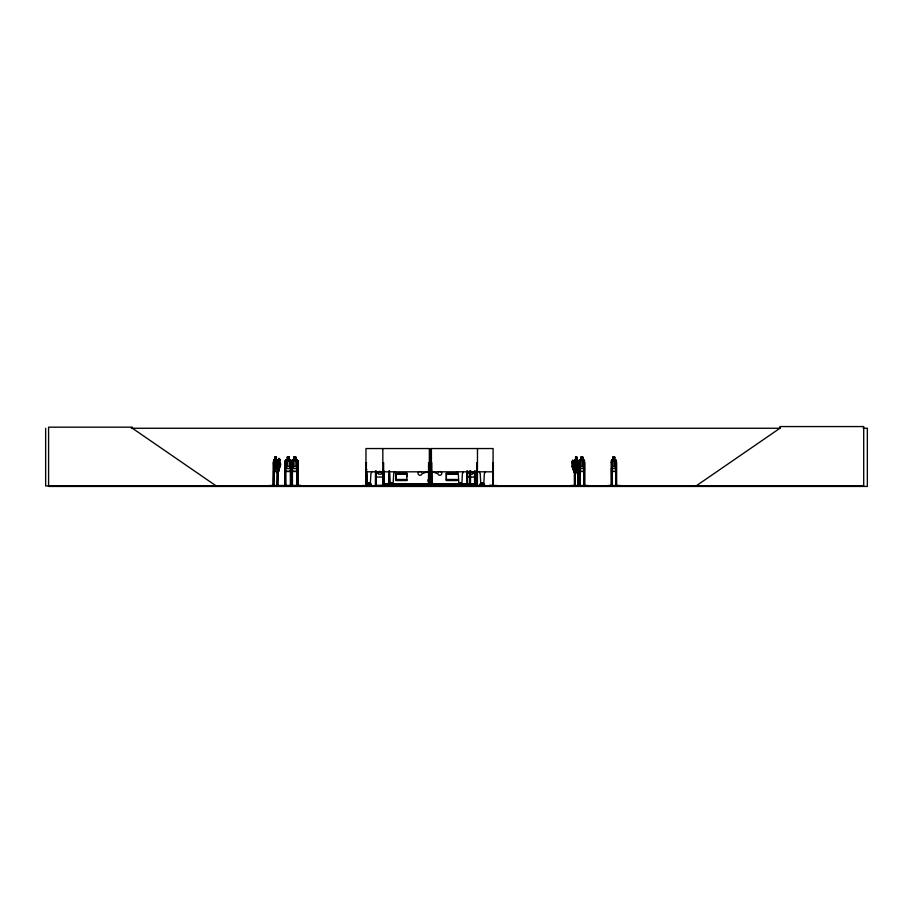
<?xml version="1.0" encoding="UTF-8"?>
<svg xmlns="http://www.w3.org/2000/svg" width="913" height="913" viewBox="0 0 913 913"><rect width="100%" height="100%" fill="white"/><g stroke="black" fill="none" stroke-linecap="round" stroke-linejoin="round"><path stroke-width="1.37" d="M395.957 479.485L395.957 474.132L406.833 474.132L406.821 479.485L395.945 479.485L395.945 474.132M406.821 476.814L406.821 474.132M457.23 479.485L446.343 479.485L446.354 474.132L457.23 474.132M424.83 485.944L435.9 485.465L425.15 485.944M393.092 484.826L393.697 473.619A2.91 2.91 0 0 0 394.542 471.553M461.807 484.826L462.412 473.619A2.91 2.91 0 0 0 463.256 471.553M391.951 483.034L391.278 483.217L391.951 483.388M482.212 482.954L482.372 483.559L482.11 482.909M276.411 459.924L277.563 459.924C279.116 463.895 279.72 453.693 278.362 461.031L277.484 461.133L276.103 465.767L276.148 468.46L277.347 469.796L278.579 468.529L279.96 463.907L279.561 462.366L280.736 464.637L277.575 473.265L274.482 469.91L276.81 460.346M368.544 483.388L369.206 483.308L368.544 483.034M369.206 483.308L368.932 483.479M395.911 485.933L406.844 485.727M460.163 483.411L460.654 483.034L460.129 483.376M577.609 471.462L578.134 468.62M578.089 468.609L577.701 471.462L574.642 471.462M277.381 471.462L277.963 468.62M570.477 485.511L588.155 485.511M578.123 485.933L578.043 460.928L576.776 459.924M578.306 485.511L578.363 462.686L577.735 462.686L577.701 485.944M473.676 485.876L466.098 485.476L474.418 485.339L474.418 485.944M473.676 485.511L466.098 485.511M583.818 471.37L584.388 460.974M584.525 468.62L583.852 471.462L579.812 471.462M615.761 471.462L616.435 460.928L615.75 459.924M369.879 485.933L362.244 485.887L370.564 485.933M269.472 485.511L281.524 485.511M291.304 468.62L290.539 471.462L285.78 471.462L285.164 468.62L285.849 471.462M292.48 471.462L297.296 471.462L297.992 460.928L297.216 459.924M297.296 471.462L297.992 468.62M607.773 485.876L620.087 485.876M607.784 485.511L620.075 485.511M281.809 485.876L300.948 485.511L281.832 485.476M279.561 462.366L280.451 459.844L279.093 458.417M280.542 463.256L278.75 471.291M369.069 483.057L368.955 482.874M391.369 483.217L391.449 483.411M460.54 482.909L460.437 483.559M430.856 469.67L430.4 471.051L437.955 473.756A1.94 1.94 0 0 0 439.918 475.285A1.94 1.94 0 0 0 441.766 473.619A1.94 1.94 0 0 0 440.443 471.507M383.083 476.951L384.042 474.178M384.133 474.189L383.152 477.043L376.43 477.043L375.642 471.633M475.399 474.189L474.418 477.043L467.684 477.043L466.805 474.189M574.745 459.924L574.38 485.876M574.768 460.015L574.734 471.462M382.239 485.933L382.239 485.225L477.864 485.225L477.864 485.944M382.718 485.83L382.741 485.1M571.926 462.252L572.805 460.232L573.684 462.389L574.425 462.046L576.069 465.835L576.331 468.46L575.51 470.355L574.357 469.739L572.713 465.961L571.835 462.252L572.725 460.232L573.684 462.252M572.189 466.988C579.184 482.075 568.012 463.507 574.254 460.939L575.555 460.015L575.601 457.059M377.423 472.934L378.302 473.196L379.351 471.336M468.677 472.934L469.556 473.196L470.617 471.336M273.375 485.944L274.003 459.924M579.881 471.462L579.276 460.939L579.903 459.924M579.413 460.985L579.926 460.015L583.886 460.015M611.813 459.924L611.801 471.462M611.836 460.015L611.185 460.939L611.231 485.944M278.705 471.234L277.575 473.265M382.615 471.884L381.178 474.178L378.507 474.178L377.08 471.884M473.87 471.884L472.432 474.178L469.761 474.178L468.335 471.884M285.13 485.944L285.164 460.939L285.803 459.924L287.253 459.924M285.233 460.939L285.872 459.924M292.571 459.924L291.852 460.939L291.749 485.944M431.324 466.977L429.772 469.122L430.947 469.967M438.377 472.112L438.548 471.907A1.94 1.94 0 0 1 438.97 471.622M612.988 457.059L613.045 460.015L612.109 460.974L612.109 466.315L612.965 468.609L614.575 468.609L615.442 466.315L615.442 460.974L614.575 460.015M367.277 485.568L367.859 485.921L366.09 485.91L367.585 485.739M370.518 485.944L371.055 484.05L370.815 485.933M389.292 485.1L389.155 485.933L390.65 485.921M389.509 471.085L389.463 485.921L390.353 485.944M393.606 485.26L392.385 485.91L394.074 485.921M458.041 485.26L457.618 485.933L459.125 485.899M461.213 485.933L462.891 485.899L461.442 485.568M483.662 485.944L484.506 485.944M484.803 485.921L479.633 485.933M294.009 460.015L293.005 460.974L293.005 466.315L294.009 468.609L295.903 468.609L296.919 466.315L296.919 460.974L295.903 460.015L295.835 457.151L293.952 457.151L294.009 460.015L293.952 457.059M482.372 483.479L482.521 483.057M428.848 469.875L430.023 469.02L428.494 466.92M696.094 485.944L779.907 428.265L779.907 426.565L863.709 426.565L863.709 485.944L45.65 485.944L45.65 428.265M276.833 460.426L277.563 459.924M366.159 485.944L366.239 462.686M366.421 485.944L366.375 462.686M479.85 485.944L481.322 485.899L480.74 485.933M483.148 485.933L483.719 485.899M483.399 485.933L484.483 485.568L484.483 484.05L484.141 485.26M430.708 485.887L430.856 485.1M466.543 485.887L466.669 485.1M131.335 428.265L780.341 428.265M863.07 428.265L867.35 428.265L867.35 486.435L48.594 486.435L48.594 427.17L132.408 427.17L132.408 428.265L216.21 485.944M293.883 457.059L295.972 457.059L295.903 460.015M575.521 457.059L576.868 457.059L576.868 459.924M579.823 459.924L581.079 459.924L580.999 457.059L582.802 457.059L582.745 460.015M274.973 457.151L276.434 457.151M287.253 457.151L289.204 457.151M575.555 457.151L576.822 457.151M581.056 457.151L582.745 457.151M612.965 457.151L614.654 457.151M273.923 459.924L275.007 459.924M289.204 459.924L290.585 459.924M292.502 459.924L293.952 459.924M295.903 459.924L297.284 459.924M574.654 459.924L575.601 459.924M582.722 459.924L583.909 459.924L584.525 460.928L584.468 485.944M611.733 459.924L612.988 459.924M614.632 459.924L615.83 459.924M273.946 460.015L277.426 460.015M285.837 460.015L290.562 460.015M297.25 460.015L292.525 460.015L291.92 460.985L292.548 471.462M574.676 460.015L577.667 460.015M611.767 460.015L615.796 460.015M273.444 460.939L273.991 471.462M277.358 459.924L277.963 460.928M297.181 460.015L297.992 460.928M578.043 460.928L577.678 459.924M579.276 460.939L579.321 485.944L579.264 485.1L580.097 485.1L580.097 485.944L580.04 468.152M584.446 460.928L583.841 459.924M616.355 460.928L616.275 485.944M574.186 461.042L574.859 461.042M277.837 462.686L277.381 485.944M291.167 462.686L290.391 462.686L290.539 485.944L290.608 462.686M297.855 462.686L297.09 462.686L297.09 485.944M365.976 462.686L366.638 462.686M382.832 462.686L383.631 462.686L383.586 485.944L383.528 485.1M429.372 462.686L428.585 462.686L428.494 485.944M430.947 462.686L431.735 462.686L431.723 485.944L431.689 471.085M477.488 462.686L476.7 462.686L476.609 485.944M574.323 462.686L574.711 485.944M579.321 462.686L580.04 462.686M611.231 462.686L611.95 462.686M572.2 465.653L572.234 467.022M577.153 466.383L577.815 469.088L575.749 473.847L574.539 472.375M274.824 467L274.482 469.91M273.946 471.37L277.426 471.37M285.837 471.37L290.562 471.37M292.525 471.37L297.25 471.37M574.676 471.37L577.667 471.37M579.846 471.37L583.886 471.37M611.767 471.37L615.796 471.37M273.9 471.462L277.461 471.462M611.721 471.462L615.841 471.462M426.828 471.77L429.201 471.77M365.976 471.816L429.372 471.816M430.947 471.816L493.1 471.816M395.945 473.06L406.833 473.06M446.343 473.06L457.23 473.06M395.865 473.436L406.901 473.436M446.263 473.436L457.299 473.436M395.865 473.767L406.901 473.767M446.263 473.767L457.299 473.767M395.865 479.85L406.901 479.85M446.263 479.85L457.299 479.85M395.865 480.181L406.901 480.181M446.263 480.181L457.299 480.181M395.945 480.558L406.833 480.558M446.343 480.558L457.23 480.558M390.981 482.715L392.316 482.715M459.696 482.715L461.031 482.715M383.586 483.764L476.666 483.764M480.101 484.05L480.432 485.26M383.586 484.495L476.666 484.495M367.745 485.02L368.475 485.02M481.185 485.02L483.114 485.02M273.09 485.1L274.048 485.511M277.096 485.1L277.906 485.1M285.758 485.1L284.833 485.1L284.845 485.944L284.913 462.686L285.678 462.686L285.746 485.944M291.236 485.1L290.311 485.1L290.334 485.944M291.521 485.1L292.445 485.1M297.935 485.1L297.01 485.1L297.022 485.944M365.908 485.1L370.906 485.26M375.403 485.1L376.373 485.1L376.373 485.944M492.632 485.1L493.431 485.1M574.254 485.1L575.007 485.1M577.667 485.1L578.431 485.1M583.932 485.1L584.765 485.1M611.174 485.1L612.007 485.1M615.841 485.1L616.674 485.1M376.373 485.339L383.163 485.339L383.163 485.944M497.106 485.876L489.482 485.465L497.071 485.944M362.267 485.499L371.397 485.899L370.792 485.568M393.834 485.568L385.663 485.944M395.957 485.568L406.821 485.568M435.9 485.511L427.284 485.944M446.354 485.568L457.219 485.568M457.938 485.26L462.549 485.568M489.516 485.499L497.094 485.499M281.82 485.83L300.959 485.876M457.23 485.727L446.309 485.933M480.112 485.921L479.873 485.26L484.301 485.568M477.727 485.887L477.579 485.1M429.612 485.887L429.464 485.1M458.783 485.568L459.387 485.899L457.938 485.568M389.566 485.899L388.881 485.91L389.064 485.1M277.472 459.924L280.496 463.313M421.498 472.112L421.315 471.918A1.94 1.94 0 0 0 420.904 471.633M276.434 460.015L277.175 460.974L277.175 466.315L276.434 468.609L275.053 468.609L274.322 466.315L275.007 457.059M290.517 459.924L291.304 460.928L291.167 485.944L290.95 462.686M471.622 471.336L472.683 473.196L473.527 472.934M380.367 471.336L381.429 473.196L382.273 472.934M574.791 460.939L577.678 469.065M574.779 461.042L577.119 466.44M429.019 469.67L429.475 471.051L421.92 473.756A1.94 1.94 0 0 1 419.957 475.296A1.94 1.94 0 0 1 418.097 473.63A1.94 1.94 0 0 1 419.421 471.507M467.764 476.951L466.897 471.633M458.897 484.826L458.292 473.619A2.91 2.91 0 0 1 457.447 471.553M390.182 484.826L389.577 473.619A2.91 2.91 0 0 1 388.733 471.553M620.03 485.944L607.818 485.944M616.64 485.944L616.617 462.686L615.898 462.686L615.841 485.944M616.435 485.1L616.435 485.944M616.138 462.686L616.092 485.944M614.711 459.924L614.711 457.059L612.908 457.059L612.965 460.015M614.632 457.059L614.654 460.015M611.95 468.152L612.007 485.944M611.71 462.686L611.767 485.944M611.47 468.152L611.607 485.944M611.425 485.1L611.425 485.944M584.685 485.944L584.708 462.686L583.989 462.686L583.932 485.944M584.377 485.1L584.331 485.944M584.229 462.686L584.172 485.944M582.722 457.059L583.521 466.315L582.665 468.609L581.056 468.609L580.2 466.315L580.2 460.974L581.056 460.015L581.079 457.059M579.801 462.686L579.846 485.944M579.561 468.152L579.504 485.944M577.963 485.1L577.975 485.944M576.776 457.059L577.37 466.315L576.742 468.609L575.555 468.609L574.928 466.315L574.928 460.974M574.939 472.261L574.973 485.944M574.539 485.1L574.539 485.944M493.362 485.944L493.362 462.686L492.712 462.686L492.666 485.944M493.146 485.1L493.146 485.944M492.974 485.944L493.1 448.545L430.947 448.545L430.947 485.944M492.929 485.1L492.929 485.944M482.977 485.26L482.966 482.715L481.642 482.715L481.642 485.26M480.124 484.05L480.101 485.568M477.488 448.545L477.396 485.944M476.791 485.1L476.791 485.944M476.164 485.225L476.164 485.944M475.296 470.891L475.388 485.944M475.205 485.1L475.205 485.944M474.509 470.891L474.6 485.944M470.526 485.1L470.526 485.944L470.48 471.085M470.218 471.085L470.263 485.944M470.092 471.085L470.047 485.944M469.83 471.085L469.841 485.944M467.547 470.891L467.639 485.944M467.456 485.1L467.456 485.944M466.76 470.891L466.84 485.944M453.396 484.495L453.396 485.944M446.343 474.132L446.343 479.485M441.755 484.495L441.755 485.944M431.381 448.545L431.507 485.944M431.301 485.1L431.29 485.944M430.422 481.608L430.422 484.426M429.943 470.857L429.943 471.827M429.829 481.608L429.818 484.426M429.281 485.944L429.372 448.545L365.976 448.545L365.93 485.944M429.213 481.608L429.213 484.426M428.676 485.1L428.733 485.944M418.485 484.495L418.485 485.944M406.856 484.495L406.856 485.944M389.246 471.085L389.166 485.944M388.847 471.085L388.801 485.944M384.042 470.891L384.133 485.944M383.951 485.1L383.939 485.944M383.255 470.891L383.346 485.944M382.832 448.545L382.832 485.944M376.282 470.891L376.19 485.944M375.494 470.891L375.403 485.944M371.032 484.05L370.906 485.568M369.537 485.26L369.537 482.715L368.201 482.715L368.201 485.26M367.003 485.26L366.661 484.05L366.684 485.944L366.638 471.085M297.923 460.928L297.923 485.944M297.649 462.686L297.706 485.944M297.512 485.1L297.433 485.944M297.307 462.686L297.239 485.944M292.434 485.944L292.377 462.686L291.601 462.686L291.601 485.944M292.16 462.686L292.228 485.944M291.92 485.1L292.034 485.944M290.859 485.1L290.825 485.944M289.273 459.924L289.273 457.059L287.184 457.059L286.305 466.315L287.321 468.609L289.204 468.609L290.22 466.315L290.22 460.974L289.204 460.015L289.204 457.059M285.472 462.686L285.529 485.944M285.301 460.985L285.301 468.609M285.37 485.1L285.255 485.944M277.883 460.928L277.826 485.944M277.575 472.261L277.495 485.944M277.164 472.261L277.118 485.944M276.354 460.015L276.411 457.059L274.927 457.059L274.927 459.924M273.832 485.944L273.832 462.686L273.158 462.686L273.17 485.944M273.569 470.891L273.615 485.944M485.191 471.553A2.91 2.91 0 0 1 484.346 473.619L483.742 484.826L480.831 484.826L480.227 473.619A2.91 2.91 0 0 1 479.382 471.553M371.762 471.553A2.91 2.91 0 0 1 370.906 473.619L370.301 484.826L367.403 484.826L366.798 473.619A2.91 2.91 0 0 1 366.798 469.499M431.415 470.971A1.7 1.7 0 0 1 428.745 471.348M428.733 468.94A1.7 1.7 0 0 1 431.404 469.271M430.662 470.857L430.913 478.88A1.94 1.94 0 0 1 431.427 481.802A1.94 1.94 0 0 1 428.448 481.802A1.94 1.94 0 0 1 428.962 478.88L429.213 470.857L430.662 470.857M278.145 461.864L278.134 464.763L279.481 463.268L279.903 463.713L278.248 465.653L278.214 469.544L277.826 465.892L276.468 467.467L276 467.068L277.723 465.048L277.757 461.316L276.742 466.486L277.94 467.821L279.321 463.188L278.123 461.852M576.092 467.513L574.654 466.748L574.745 470.469L574.277 466.737C572.063 466.874 572.577 463.667 574.243 465.881L574.186 462.309L574.642 465.915L576.092 467.49M279.195 459.193L279.72 460.882L279.195 459.193M572.805 461.042L572.565 462.925L572.805 461.042M573.98 463.062L573.159 464.957L574.802 468.734L575.624 466.84L573.98 463.062M276.194 457.63L275.304 457.63L275.304 458.588L276.194 458.588L276.194 457.63M288.873 457.63L287.652 457.63L287.652 458.588L288.873 458.588L288.873 457.63M295.561 457.63L294.351 457.63L294.351 458.588L295.561 458.588L295.561 457.63M576.525 457.63L575.772 457.63L575.772 458.588L576.525 458.588L576.525 457.63M582.38 457.63L581.341 457.63L581.341 458.588L582.38 458.588L582.38 457.63M614.289 457.63L613.251 457.63L613.251 458.588L614.289 458.588L614.289 457.63M276.434 460.974L275.053 460.974L275.053 466.315L276.434 466.315L276.434 460.974M289.204 460.974L287.321 460.974L287.321 466.315L289.204 466.315L289.204 460.974M295.903 460.974L294.009 460.974L294.009 466.315L295.903 466.315L295.903 460.974M576.742 460.974L575.555 460.974L575.555 466.315L576.742 466.315L576.742 460.974M582.665 460.974L581.056 460.974L581.056 466.315L582.665 466.315L582.665 460.974M614.575 460.974L612.965 460.974L612.965 466.315L614.575 466.315L614.575 460.974"/></g></svg>
